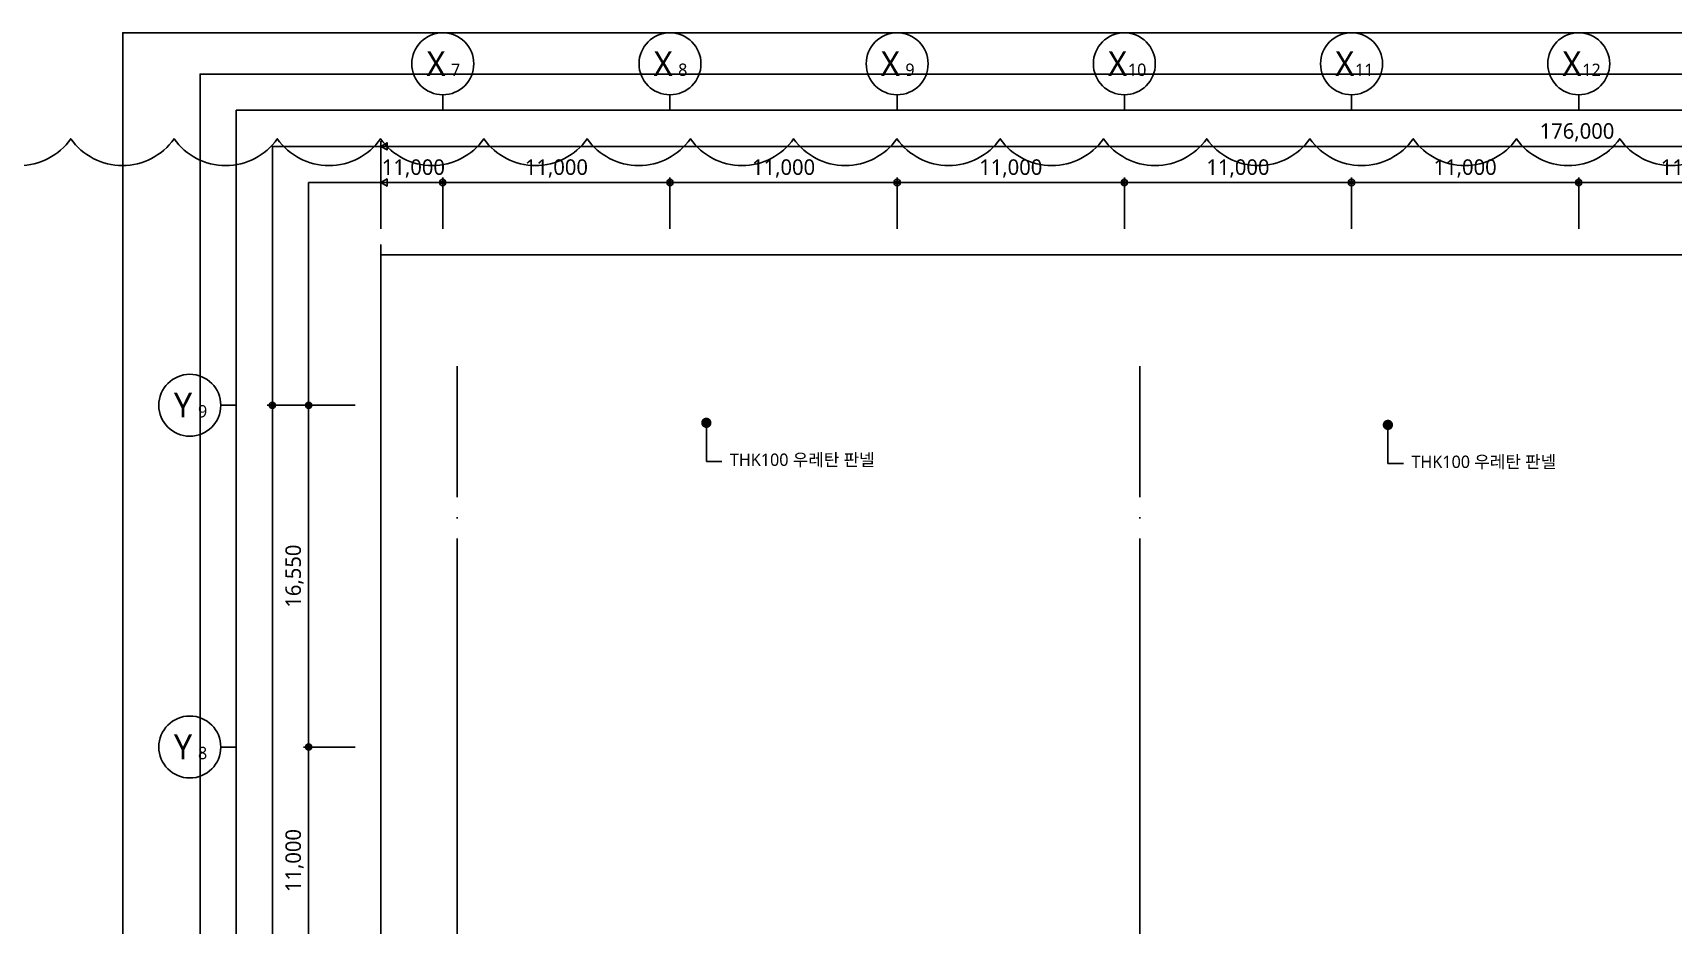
# Model space of a CAD drawing. Header units: millimetres. Extents: x 45782458 to 46215946, y 191740 to 1509539.
# Drawn here: x 46001920 to 46081348, y 1294221 to 1337440 of the extents above; entities that cross this region are included whole.
import ezdxf
from ezdxf.enums import TextEntityAlignment as Align

# ---------------------------------------------------------------- set-up
doc = ezdxf.new("R2010")
doc.units = ezdxf.units.MM
doc.header["$LTSCALE"] = 1000
doc.header["$MEASUREMENT"] = 0
doc.header["$PDSIZE"] = -10
doc.linetypes.add('CEN', pattern=[62, 60, -1, 0, -1])
doc.layers.get('0').update_dxf_attribs({"linetype": 'CONTINUOUS'})
doc.layers.get('Defpoints').update_dxf_attribs({"color": 171, "linetype": 'CONTINUOUS'})
for name, color, linetype in [('Center(AR)', 30, 'CEN'), ('DIM', 7, 'CONTINUOUS'), ('LED', 7, 'CONTINUOUS'), ('NDIM', 7, 'CONTINUOUS'), ('SYM', 7, 'CONTINUOUS'), ('SYM(AXIS)', 7, 'CONTINUOUS'), ('TEXT(AXIS)', 2, 'CONTINUOUS'), ('TEXT(MIN)', 7, 'CONTINUOUS')]:
    doc.layers.add(name, color=color, linetype=linetype)
doc.layers.add('CHECK', color=30, linetype='CONTINUOUS', plot=False)
doc.styles.add('CGS', font='cgse', dxfattribs={"bigfont": 'cgs'})
doc.styles.add('TE', font='malgun_0.ttf')
doc.styles.add('나눔바른고딕', font='NanumBarunGothic.ttf')
doc.dimstyles.new('BA', dxfattribs={"dimscale": 500, "dimtxt": 3, "dimasz": 1, "dimexe": 1, "dimexo": 5, "dimgap": 0.9, "dimtad": 1, "dimdec": 0, "dimdsep": 46, "dimlunit": 6, "dimtxsty": 'TE', "dimblk": 'DDD', "dimcen": 2.5, "dimclrd": 256, "dimclre": 256, "dimclrt": 3, "dimazin": 2, "dimtfac": 1, "dimtdec": 0, "dimtix": 1, "dimtmove": 2, "dimatfit": 3, "dimldrblk": 'DDD', "dimfxl": 1, "dimtolj": 1, "dimtzin": 0, "dimarcsym": 2})
doc.dimstyles.new('NDIM 1200', dxfattribs={"dimscale": 500, "dimtxt": 3, "dimasz": 1, "dimexe": 2, "dimexo": 2, "dimgap": 1, "dimtad": 1, "dimdec": 0, "dimdsep": 46, "dimtxsty": 'CGS', "dimblk": 'DOT0', "dimcen": 1, "dimdle": 8, "dimclrd": 2, "dimclre": 2, "dimclrt": 2, "dimadec": 0, "dimazin": 0, "dimtfac": 1, "dimtdec": 0, "dimtix": 1, "dimtmove": 2, "dimatfit": 3, "dimldrblk": 'DOT0', "dimfxl": 1, "dimtolj": 1, "dimtzin": 0, "dimlwd": -1, "dimlwe": -1, "dimarcsym": 0})

# ---------------------------------------------------------------- blocks, each defined once
blk = doc.blocks.new('DDD')
at = {"layer": 'DIM', "color": 0}
for p, q in [((-1, 0), (1, 0)), ((0, -1), (0, 1))]:
    blk.add_line(p, q, dxfattribs=at)
for radius in [0.6, 0.3]:
    blk.add_circle((0, 0), radius, dxfattribs=at)
blk = doc.blocks.new('*D283')
at = {"layer": 'Defpoints', "color": 0, "ltscale": 0.4, "transparency": 16777216}
for p in [(46021772, 1330190), (46021772, 1326690), (46032772, 1326690)]:
    blk.add_point(p, dxfattribs=at)
at = {"layer": 'NDIM', "lineweight": -2, "ltscale": 0.4, "transparency": 16777216}
for p, q in [((46021772, 1327940), (46021772, 1330440)), ((46032772, 1327940), (46032772, 1330440)), ((46032522, 1330190), (46022022, 1330190))]:
    blk.add_line(p, q, dxfattribs=at)
at = {"layer": 'NDIM', "lineweight": -2, "ltscale": 0.4, "transparency": 16777216, "xscale": 250, "yscale": 250, "zscale": 250, "rotation": 180}
blk.add_blockref('DDD', (46021772, 1330190), dxfattribs=at)
at = {"layer": 'NDIM', "lineweight": -2, "ltscale": 0.4, "transparency": 16777216, "xscale": 250, "yscale": 250, "zscale": 250}
blk.add_blockref('DDD', (46032772, 1330190), dxfattribs=at)
at = {"layer": 'NDIM', "color": 3, "ltscale": 0.4, "transparency": 16777216, "insert": (46027272, 1330868), "char_height": 750, "attachment_point": 5, "style": 'TE'}
blk.add_mtext('\\A1;11,000', dxfattribs=at)
blk = doc.blocks.new('A$C2F20087E')
at = {"layer": 'SYM(AXIS)'}
blk.add_line((600, 0), (600, 300), dxfattribs=at)
blk.add_circle((600, 900), 600, dxfattribs=at)
blk = doc.blocks.new('*D284')
at = {"layer": 'Defpoints', "color": 0, "ltscale": 0.4, "transparency": 16777216}
for p in [(46032772, 1330190), (46032772, 1326690), (46043772, 1326690)]:
    blk.add_point(p, dxfattribs=at)
at = {"layer": 'NDIM', "lineweight": -2, "ltscale": 0.4, "transparency": 16777216}
for p, q in [((46032772, 1327940), (46032772, 1330440)), ((46043772, 1327940), (46043772, 1330440)), ((46043522, 1330190), (46033022, 1330190))]:
    blk.add_line(p, q, dxfattribs=at)
at = {"layer": 'NDIM', "lineweight": -2, "ltscale": 0.4, "transparency": 16777216, "xscale": 250, "yscale": 250, "zscale": 250, "rotation": 180}
blk.add_blockref('DDD', (46032772, 1330190), dxfattribs=at)
at = {"layer": 'NDIM', "lineweight": -2, "ltscale": 0.4, "transparency": 16777216, "xscale": 250, "yscale": 250, "zscale": 250}
blk.add_blockref('DDD', (46043772, 1330190), dxfattribs=at)
at = {"layer": 'NDIM', "color": 3, "ltscale": 0.4, "transparency": 16777216, "insert": (46038272, 1330868), "char_height": 750, "attachment_point": 5, "style": 'TE'}
blk.add_mtext('\\A1;11,000', dxfattribs=at)
blk = doc.blocks.new('*D285')
at = {"layer": 'Defpoints', "color": 0, "ltscale": 0.4, "transparency": 16777216}
for p in [(46043772, 1330190), (46043772, 1326690), (46054772, 1326690)]:
    blk.add_point(p, dxfattribs=at)
at = {"layer": 'NDIM', "lineweight": -2, "ltscale": 0.4, "transparency": 16777216}
for p, q in [((46043772, 1327940), (46043772, 1330440)), ((46054772, 1327940), (46054772, 1330440)), ((46054522, 1330190), (46044022, 1330190))]:
    blk.add_line(p, q, dxfattribs=at)
at = {"layer": 'NDIM', "lineweight": -2, "ltscale": 0.4, "transparency": 16777216, "xscale": 250, "yscale": 250, "zscale": 250, "rotation": 180}
blk.add_blockref('DDD', (46043772, 1330190), dxfattribs=at)
at = {"layer": 'NDIM', "lineweight": -2, "ltscale": 0.4, "transparency": 16777216, "xscale": 250, "yscale": 250, "zscale": 250}
blk.add_blockref('DDD', (46054772, 1330190), dxfattribs=at)
at = {"layer": 'NDIM', "color": 3, "ltscale": 0.4, "transparency": 16777216, "insert": (46049272, 1330868), "char_height": 750, "attachment_point": 5, "style": 'TE'}
blk.add_mtext('\\A1;11,000', dxfattribs=at)
blk = doc.blocks.new('*D286')
at = {"layer": 'Defpoints', "color": 0, "ltscale": 0.4, "transparency": 16777216}
for p in [(46054772, 1330190), (46054772, 1326690), (46065772, 1326690)]:
    blk.add_point(p, dxfattribs=at)
at = {"layer": 'NDIM', "lineweight": -2, "ltscale": 0.4, "transparency": 16777216}
for p, q in [((46054772, 1327940), (46054772, 1330440)), ((46065772, 1327940), (46065772, 1330440)), ((46065522, 1330190), (46055022, 1330190))]:
    blk.add_line(p, q, dxfattribs=at)
at = {"layer": 'NDIM', "lineweight": -2, "ltscale": 0.4, "transparency": 16777216, "xscale": 250, "yscale": 250, "zscale": 250, "rotation": 180}
blk.add_blockref('DDD', (46054772, 1330190), dxfattribs=at)
at = {"layer": 'NDIM', "lineweight": -2, "ltscale": 0.4, "transparency": 16777216, "xscale": 250, "yscale": 250, "zscale": 250}
blk.add_blockref('DDD', (46065772, 1330190), dxfattribs=at)
at = {"layer": 'NDIM', "color": 3, "ltscale": 0.4, "transparency": 16777216, "insert": (46060272, 1330868), "char_height": 750, "attachment_point": 5, "style": 'TE'}
blk.add_mtext('\\A1;11,000', dxfattribs=at)
blk = doc.blocks.new('*D287')
at = {"layer": 'Defpoints', "color": 0, "ltscale": 0.4, "transparency": 16777216}
for p in [(46065772, 1330190), (46065772, 1326690), (46076772, 1326690)]:
    blk.add_point(p, dxfattribs=at)
at = {"layer": 'NDIM', "lineweight": -2, "ltscale": 0.4, "transparency": 16777216}
for p, q in [((46065772, 1327940), (46065772, 1330440)), ((46076772, 1327940), (46076772, 1330440)), ((46076522, 1330190), (46066022, 1330190))]:
    blk.add_line(p, q, dxfattribs=at)
at = {"layer": 'NDIM', "lineweight": -2, "ltscale": 0.4, "transparency": 16777216, "xscale": 250, "yscale": 250, "zscale": 250, "rotation": 180}
blk.add_blockref('DDD', (46065772, 1330190), dxfattribs=at)
at = {"layer": 'NDIM', "lineweight": -2, "ltscale": 0.4, "transparency": 16777216, "xscale": 250, "yscale": 250, "zscale": 250}
blk.add_blockref('DDD', (46076772, 1330190), dxfattribs=at)
at = {"layer": 'NDIM', "color": 3, "ltscale": 0.4, "transparency": 16777216, "insert": (46071272, 1330868), "char_height": 750, "attachment_point": 5, "style": 'TE'}
blk.add_mtext('\\A1;11,000', dxfattribs=at)
blk = doc.blocks.new('*D288')
at = {"layer": 'Defpoints', "color": 0, "ltscale": 0.4, "transparency": 16777216}
for p in [(46076772, 1330190), (46076772, 1326690), (46087772, 1326690)]:
    blk.add_point(p, dxfattribs=at)
at = {"layer": 'NDIM', "lineweight": -2, "ltscale": 0.4, "transparency": 16777216}
for p, q in [((46076772, 1327940), (46076772, 1330440)), ((46087772, 1327940), (46087772, 1330440)), ((46087522, 1330190), (46077022, 1330190))]:
    blk.add_line(p, q, dxfattribs=at)
at = {"layer": 'NDIM', "lineweight": -2, "ltscale": 0.4, "transparency": 16777216, "xscale": 250, "yscale": 250, "zscale": 250, "rotation": 180}
blk.add_blockref('DDD', (46076772, 1330190), dxfattribs=at)
at = {"layer": 'NDIM', "lineweight": -2, "ltscale": 0.4, "transparency": 16777216, "xscale": 250, "yscale": 250, "zscale": 250}
blk.add_blockref('DDD', (46087772, 1330190), dxfattribs=at)
at = {"layer": 'NDIM', "color": 3, "ltscale": 0.4, "transparency": 16777216, "insert": (46082272, 1330868), "char_height": 750, "attachment_point": 5, "style": 'TE'}
blk.add_mtext('\\A1;11,000', dxfattribs=at)
blk = doc.blocks.new('*D299')
at = {"layer": 'Defpoints', "color": 0, "ltscale": 0.4, "transparency": 16777216}
for p in [(46018772, 1302851), (46015272, 1291851), (46018772, 1291851)]:
    blk.add_point(p, dxfattribs=at)
at = {"layer": 'NDIM', "lineweight": -2, "ltscale": 0.4, "transparency": 16777216}
for p, q in [((46017522, 1302851), (46015022, 1302851)), ((46015272, 1302601), (46015272, 1292101)), ((46017522, 1291851), (46015022, 1291851))]:
    blk.add_line(p, q, dxfattribs=at)
at = {"layer": 'NDIM', "lineweight": -2, "ltscale": 0.4, "transparency": 16777216, "xscale": 250, "yscale": 250, "zscale": 250}
for p, rotation in [((46015272, 1302851), 90), ((46015272, 1291851), 270)]:
    blk.add_blockref('DDD', p, dxfattribs=dict(at, rotation=rotation))
at = {"layer": 'NDIM', "color": 3, "ltscale": 0.4, "transparency": 16777216, "insert": (46014595, 1297351), "char_height": 750, "attachment_point": 5, "rotation": 90, "style": 'TE'}
blk.add_mtext('\\A1;11,000', dxfattribs=at)
blk = doc.blocks.new('*D300')
at = {"layer": 'Defpoints', "color": 0, "ltscale": 0.4, "transparency": 16777216}
for p in [(46018772, 1319401), (46015272, 1302851), (46018772, 1302851)]:
    blk.add_point(p, dxfattribs=at)
at = {"layer": 'NDIM', "lineweight": -2, "ltscale": 0.4, "transparency": 16777216}
for p, q in [((46017522, 1319401), (46015022, 1319401)), ((46015272, 1319151), (46015272, 1303101)), ((46017522, 1302851), (46015022, 1302851))]:
    blk.add_line(p, q, dxfattribs=at)
at = {"layer": 'NDIM', "lineweight": -2, "ltscale": 0.4, "transparency": 16777216, "xscale": 250, "yscale": 250, "zscale": 250}
for p, rotation in [((46015272, 1319401), 90), ((46015272, 1302851), 270)]:
    blk.add_blockref('DDD', p, dxfattribs=dict(at, rotation=rotation))
at = {"layer": 'NDIM', "color": 3, "ltscale": 0.4, "transparency": 16777216, "insert": (46014595, 1311126), "char_height": 750, "attachment_point": 5, "rotation": 90, "style": 'TE'}
blk.add_mtext('\\A1;16,550', dxfattribs=at)
blk = doc.blocks.new('*D301')
at = {"layer": 'Defpoints', "color": 0, "ltscale": 0.4, "transparency": 16777216}
for p in [(46018772, 1319401), (46013522, 1214851), (46018772, 1214851)]:
    blk.add_point(p, dxfattribs=at)
at = {"layer": 'NDIM', "lineweight": -2, "ltscale": 0.4, "transparency": 16777216}
for p, q in [((46017522, 1319401), (46013272, 1319401)), ((46013522, 1319151), (46013522, 1215101)), ((46017522, 1214851), (46013272, 1214851))]:
    blk.add_line(p, q, dxfattribs=at)
at = {"layer": 'NDIM', "lineweight": -2, "ltscale": 0.4, "transparency": 16777216, "xscale": 250, "yscale": 250, "zscale": 250}
for p, rotation in [((46013522, 1319401), 90), ((46013522, 1214851), 270)]:
    blk.add_blockref('DDD', p, dxfattribs=dict(at, rotation=rotation))
at = {"layer": 'NDIM', "color": 3, "ltscale": 0.4, "transparency": 16777216, "insert": (46012828, 1267351), "char_height": 750, "attachment_point": 5, "rotation": 90, "style": 'TE'}
blk.add_mtext('\\A1;104,550', dxfattribs=at)
blk = doc.blocks.new('DOT0')
blk.add_line((-3, 0), (3, 0))
at = {"color": 6}
blk.add_circle((0, 0), 0.75, dxfattribs=at)

msp = doc.modelspace()

# ---------------------------------------------------------------- linework, layer by layer
at = {"color": 6}
for points in [[(46018772.3, 1331940.2), (46019072.3, 1331767), (46019072.3, 1332113.4)], [(46018772.3, 1330190.2), (46019072.3, 1330017), (46019072.3, 1330363.4)]]:
    msp.add_lwpolyline(points, close=True, dxfattribs=at)
at = {"layer": 'Center(AR)'}
for p, q in [((46022472.3, 1252951.3), (46022472.3, 1321301.3)), ((46055522.3, 1252951.3), (46055522.3, 1321301.3))]:
    msp.add_line(p, q, dxfattribs=at)
at = {"layer": 'CHECK'}
msp.add_lwpolyline([(45998759.9, 1332311.3, 0.5205671), (46003759.9, 1332311.3, 0.5205671), (46008759.9, 1332311.3, 0.5205671), (46013759.9, 1332311.3, 0.5205671), (46018759.9, 1332311.3, 0.5205671), (46023759.9, 1332311.3, 0.5205671), (46028759.9, 1332311.3, 0.5205671), (46033759.9, 1332311.3, 0.5205671), (46038759.9, 1332311.3, 0.5205671), (46043759.9, 1332311.3, 0.5205671), (46048759.9, 1332311.3, 0.5205671), (46053759.9, 1332311.3, 0.5205671), (46058759.9, 1332311.3, 0.5205671), (46063759.9, 1332311.3, 0.5205671), (46068759.9, 1332311.3, 0.5205671), (46073759.9, 1332311.3, 0.5205671), (46078759.9, 1332311.3, 0.5205671), (46083759.9, 1332311.3, 0.5205671)], format="xyb", dxfattribs=at)
at = {"layer": 'Defpoints'}
for points in [[(46182972.3, 1199740.2), (46006272.3, 1199740.2), (46006272.3, 1337440.2), (46182972.3, 1337440.2)], [(46180972.3, 1201740.2), (46010022.3, 1201740.2), (46010022.3, 1335440.2), (46180972.3, 1335440.2)], [(46179222.3, 1203490.2), (46011772.3, 1203490.2), (46011772.3, 1333690.2), (46179222.3, 1333690.2)], [(46177472.3, 1205240.2), (46013522.3, 1205240.2), (46013522.3, 1331940.2), (46177472.3, 1331940.2)], [(46175722.3, 1206990.2), (46015272.3, 1206990.2), (46015272.3, 1330190.2), (46175722.3, 1330190.2)], [(46143042.2, 1210490.2), (46018772.3, 1210490.2), (46018772.3, 1326690.2), (46143042.2, 1326690.2)], [(46172222.3, 1210490.2), (46018772.3, 1210490.2), (46018772.3, 1326690.2), (46172222.3, 1326690.2)]]:
    msp.add_lwpolyline(points, close=True, dxfattribs=at)
at = {"layer": 'LED', "ltscale": 10000}
for p, q in [((46034533, 1316686.3), (46035287.1, 1316686.3)), ((46067533, 1316586.3), (46068287.1, 1316586.3))]:
    msp.add_line(p, q, dxfattribs=at)
at = {"layer": 'NDIM', "ltscale": 0.4}
for p, q in [((46018772.3, 1327940.2), (46018772.3, 1332190.2)), ((46131522.3, 1331940.2), (46018772.3, 1331940.2)), ((46018772.3, 1330190.2), (46021522.3, 1330190.2))]:
    msp.add_line(p, q, dxfattribs=at)
at = {"layer": 'SYM', "color": 8}
msp.add_lwpolyline([(46018772.3, 1209990.2), (46018772.4, 1268490.2), (46018572.3, 1268590.2), (46018972.3, 1268590.2), (46018772.3, 1268690.2), (46018772.3, 1327190.2)], dxfattribs=at)

# ---------------------------------------------------------------- block references
at = {"xscale": 2.5, "yscale": 2.5, "zscale": 2.5}
for p in [(46020272.3, 1333690.2), (46031272.3, 1333690.2), (46042272.3, 1333690.2), (46053272.3, 1333690.2), (46064272.3, 1333690.2), (46075272.3, 1333690.2)]:
    msp.add_blockref('A$C2F20087E', p, dxfattribs=at)
at = {"xscale": 2.500000000000049, "yscale": 2.500000000000049, "zscale": 2.500000000000049, "rotation": 90}
for p in [(46011772.3, 1317901.3), (46011772.3, 1301351.3)]:
    msp.add_blockref('A$C2F20087E', p, dxfattribs=at)

# ---------------------------------------------------------------- texts
at = {"layer": 'NDIM', "color": 3, "ltscale": 0.4, "char_height": 750, "attachment_point": 5, "style": 'TE'}
for s, insert in [('\\A1;176,000', (46076690.1, 1332617.6)), ('\\A1;11,000', (46020347.4, 1330867.6))]:
    msp.add_mtext(s, dxfattribs=dict(at, insert=insert))
at = {"layer": 'TEXT(AXIS)', "style": '나눔바른고딕'}
for s, height, p in [('X', 1200, (46021443.2, 1335950.1)), ('X', 1200, (46032443.2, 1335950.1)), ('X', 1200, (46043443.2, 1335950.1)), ('X', 1200, (46054443.2, 1335950.1)), ('X', 1200, (46065443.2, 1335950.1)), ('X', 1200, (46076443.2, 1335950.1)), ('7', 600, (46022391.3, 1335650.2)), ('8', 600, (46033391.3, 1335650.2)), ('9', 600, (46044391.3, 1335650.2)), ('10', 600, (46055391.3, 1335650.2)), ('11', 600, (46066391.3, 1335650.2)), ('12', 600, (46077391.3, 1335650.2)), ('Y', 1200, (46009193.2, 1319411.3)), ('9', 600, (46010141.3, 1319111.4)), ('Y', 1200, (46009193.2, 1302861.3)), ('8', 600, (46010141.3, 1302561.4))]:
    msp.add_text(s, height=height, dxfattribs=at).set_placement(p, align=Align.MIDDLE)
at = {"layer": 'TEXT(MIN)', "style": '나눔바른고딕'}
for p in [(46042682, 1316764.4), (46075682, 1316664.4)]:
    msp.add_text('THK100 우레탄 판넬', height=600, dxfattribs=at).set_placement(p, align=Align.MIDDLE_RIGHT)

# ---------------------------------------------------------------- dimensions: what is measured, and where the dimension line sits
at = {"layer": 'NDIM', "ltscale": 0.4}
for base, p1, p2, angle, picture, middle in [((46021772.3, 1330190.2), (46032772.3, 1326690.2), (46021772.3, 1326690.2), 180, '*D283', (46027272.3, 1330867.6)), ((46032772.3, 1330190.2), (46043772.3, 1326690.2), (46032772.3, 1326690.2), 180, '*D284', (46038272.3, 1330867.6)), ((46043772.3, 1330190.2), (46054772.3, 1326690.2), (46043772.3, 1326690.2), 180, '*D285', (46049272.3, 1330867.6)), ((46054772.3, 1330190.2), (46065772.3, 1326690.2), (46054772.3, 1326690.2), 180, '*D286', (46060272.3, 1330867.6)), ((46065772.3, 1330190.2), (46076772.3, 1326690.2), (46065772.3, 1326690.2), 180, '*D287', (46071272.3, 1330867.6)), ((46076772.3, 1330190.2), (46087772.3, 1326690.2), (46076772.3, 1326690.2), 180, '*D288', (46082272.3, 1330867.6)), ((46015272.3, 1302851.3), (46018772.3, 1319401.3), (46018772.3, 1302851.3), 270, '*D300', (46014594.9, 1311126.3)), ((46015272.3, 1291851.3), (46018772.3, 1302851.3), (46018772.3, 1291851.3), 270, '*D299', (46014594.9, 1297351.3))]:
    dim = msp.add_linear_dim(base=base, p1=p1, p2=p2, angle=angle, dimstyle='BA', override={"dimscale": 250}, dxfattribs=at)
    dim.commit()
    dim.dimension.update_dxf_attribs({"geometry": picture, "text_midpoint": middle})
dim = msp.add_linear_dim(base=(46013522.3, 1214851.3), p1=(46018772.3, 1319401.3), p2=(46018772.3, 1214851.3), angle=270, dimstyle='BA', override={"dimscale": 250}, dxfattribs=at)
dim.commit()
dim.dimension.update_dxf_attribs({"geometry": '*D301', "text_midpoint": (46012828.2, 1267351.3), "dimtype": 160})

# ---------------------------------------------------------------- leaders
at = {"layer": 'LED', "ltscale": 10000}
for points in [[(46034533, 1318551.3), (46034533, 1316686.3)], [(46067533, 1318451.3), (46067533, 1316586.3)]]:
    msp.add_leader(points, dimstyle='NDIM 1200', override={"dimasz": 1, "dimtad": 0, "dimclrd": 256, "dimldrblk": 'Dot'}, dxfattribs=at)

doc.saveas('drawing.dxf')
